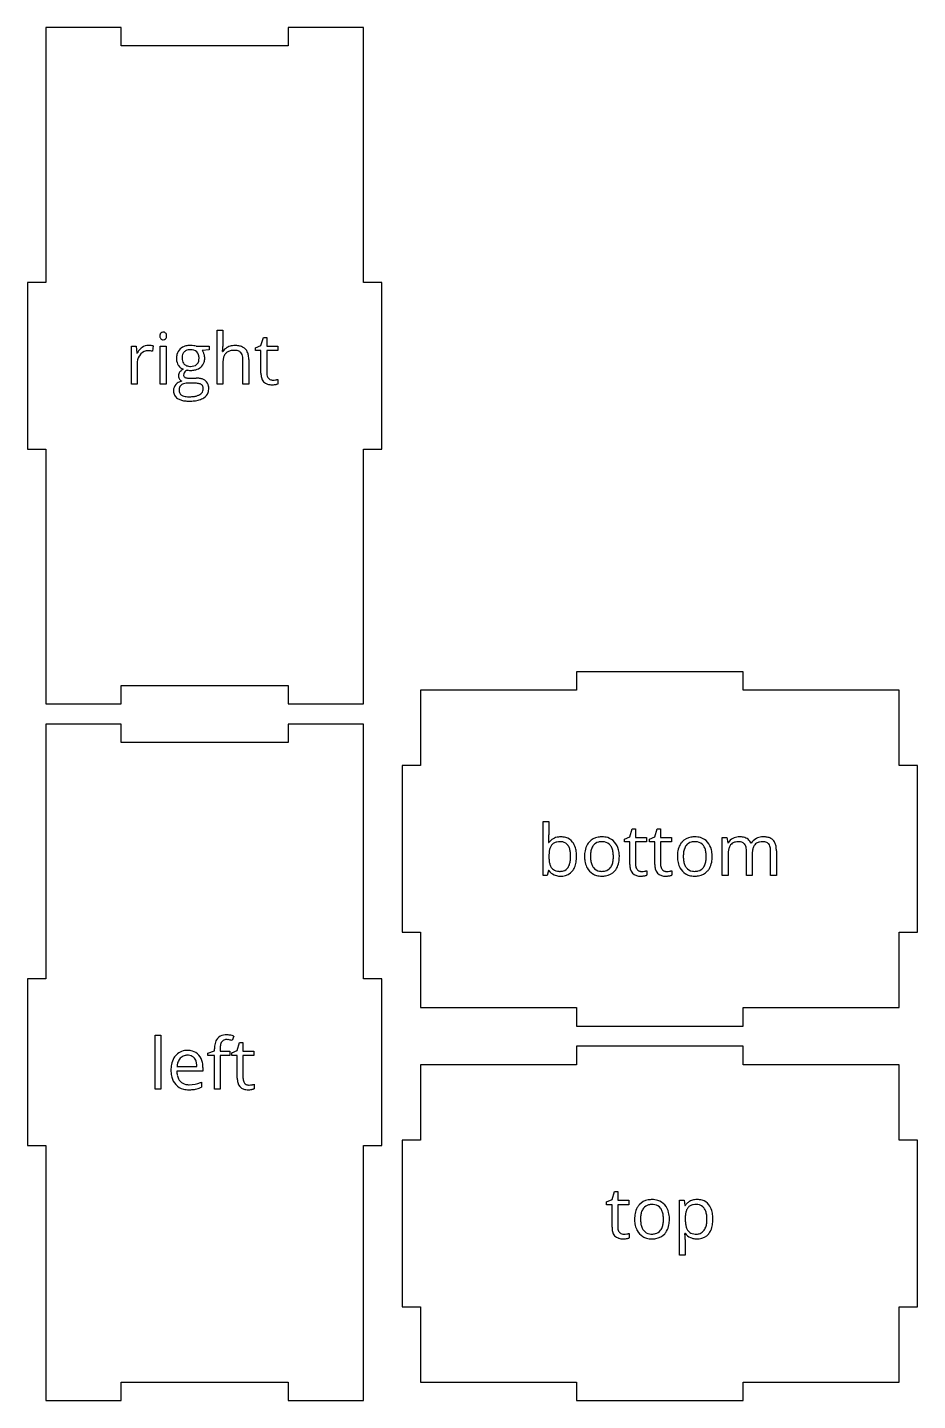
# Model space of a CAD drawing. Header units: inches. Extents: x 0 to 8.85, y 0.12 to 8.65.
# Drawn here: x 3.33 to 8.85, y 0.12 to 8.65 of the extents above; entities that cross this region are included whole.
import ezdxf

# ---------------------------------------------------------------- set-up
doc = ezdxf.new("R2010")
doc.units = ezdxf.units.IN

msp = doc.modelspace()

# ---------------------------------------------------------------- linework, layer by layer
at = {"layer": 'bottom_labelLayer'}
for p, q in [((6.5262, 3.385), (6.5262, 3.7193)), ((6.5262, 3.7193), (6.5619, 3.7193)), ((6.5619, 3.7193), (6.5619, 3.6381)), ((7.0642, 3.6248), (7.0792, 3.675)), ((7.0792, 3.675), (7.0998, 3.675)), ((7.0998, 3.675), (7.0998, 3.6205)), ((7.2195, 3.6248), (7.2345, 3.675)), ((7.2345, 3.675), (7.2552, 3.675)), ((7.2552, 3.675), (7.2552, 3.6205)), ((6.5601, 3.5891), (6.5619, 3.5891)), ((7.0304, 3.6099), (7.0642, 3.6248)), ((7.0304, 3.5928), (7.0304, 3.6099)), ((7.0642, 3.5928), (7.0304, 3.5928)), ((7.0642, 3.4527), (7.0642, 3.5928)), ((7.0998, 3.6205), (7.1681, 3.6205)), ((7.1681, 3.5928), (7.0998, 3.5928)), ((7.0998, 3.5928), (7.0998, 3.4542)), ((7.1681, 3.6205), (7.1681, 3.5928)), ((7.1858, 3.6099), (7.2195, 3.6248)), ((7.1858, 3.5928), (7.1858, 3.6099)), ((7.2195, 3.5928), (7.1858, 3.5928)), ((7.2195, 3.4527), (7.2195, 3.5928)), ((7.2552, 3.6205), (7.3235, 3.6205)), ((7.3235, 3.5928), (7.2552, 3.5928)), ((7.2552, 3.5928), (7.2552, 3.4542)), ((7.3235, 3.6205), (7.3235, 3.5928)), ((7.638, 3.385), (7.638, 3.6205)), ((7.638, 3.6205), (7.667, 3.6205)), ((7.667, 3.6205), (7.6728, 3.5882)), ((7.6728, 3.5882), (7.6745, 3.5882)), ((7.8163, 3.5848), (7.818, 3.5848)), ((7.6737, 3.5085), (7.6737, 3.385)), ((7.788, 3.385), (7.788, 3.5382)), ((7.8236, 3.5165), (7.8236, 3.385)), ((7.9381, 3.385), (7.9381, 3.5382)), ((7.9738, 3.5386), (7.9738, 3.385)), ((6.5593, 3.4153), (6.5518, 3.385)), ((6.5619, 3.4153), (6.5593, 3.4153)), ((7.1699, 3.4144), (7.1699, 3.3872)), ((7.3252, 3.4144), (7.3252, 3.3872)), ((6.5518, 3.385), (6.5262, 3.385)), ((7.6737, 3.385), (7.638, 3.385)), ((7.8236, 3.385), (7.788, 3.385)), ((7.9738, 3.385), (7.9381, 3.385))]:
    msp.add_line(p, q, dxfattribs=at)
for centre, radius, start, end in [((6.1527, 3.6214), 0.4087, 355.46326, 355.66072), ((6.0252, 3.6305), 0.5366, 355.72426, 358.12608), ((5.8182, 3.6375), 0.7437, 358.11258, 0.04843), ((6.6284, 3.5427), 0.0811, 95.18373, 145.11082), ((6.6156, 3.5446), 0.0474, 120.14009, 142.42538), ((6.6224, 3.5317), 0.062, 100.44723, 119.66968), ((6.6299, 3.4943), 0.1002, 89.57307, 100.73319), ((6.6355, 3.5026), 0.1218, 89.87354, 96.81522), ((6.6311, 3.512), 0.0825, 78.67723, 90.3757), ((6.6368, 3.5153), 0.109, 74.23893, 90.56239), ((6.6381, 3.5417), 0.052, 35.54085, 79.80119), ((6.644, 3.5418), 0.0816, 38.56276, 74.06732), ((6.6255, 3.5274), 0.1051, 16.47045, 38.40788), ((6.8849, 3.5269), 0.0985, 138.1755, 150.22837), ((6.8816, 3.5295), 0.0943, 99.17599, 137.98319), ((6.8824, 3.5368), 0.0568, 103.46799, 142.3122), ((6.8908, 3.4863), 0.1385, 89.73307, 100.07615), ((6.8896, 3.5096), 0.0849, 89.48117, 103.87952), ((6.8908, 3.5045), 0.09, 79.34581, 90.31684), ((6.8926, 3.5049), 0.1198, 73.5221, 90.56918), ((6.8977, 3.5351), 0.0587, 37.95796, 80.4008), ((6.8996, 3.5305), 0.0934, 41.14444, 73.21342), ((6.8862, 3.5189), 0.1111, 13.50132, 41.07052), ((7.4614, 3.5269), 0.0985, 138.1755, 150.22837), ((7.458, 3.5295), 0.0943, 99.17599, 137.98319), ((7.4589, 3.5368), 0.0568, 103.46799, 142.3122), ((7.4672, 3.4863), 0.1385, 89.73307, 100.07615), ((7.466, 3.5096), 0.0849, 89.48117, 103.87952), ((7.4673, 3.5045), 0.09, 79.34581, 90.31684), ((7.469, 3.5049), 0.1198, 73.5221, 90.56918), ((7.4741, 3.5351), 0.0587, 37.95796, 80.4008), ((7.4761, 3.5305), 0.0934, 41.14444, 73.21342), ((7.4627, 3.5189), 0.1111, 13.50132, 41.07052), ((7.735, 3.5527), 0.0701, 117.12105, 149.54209), ((7.7262, 3.5458), 0.0467, 123.70249, 142.30116), ((7.7309, 3.5378), 0.056, 101.15501, 123.06535), ((7.7421, 3.54), 0.0847, 93.8341, 117.50764), ((7.7377, 3.5059), 0.0886, 89.5574, 101.48284), ((7.7441, 3.5225), 0.1023, 89.96622, 94.28312), ((7.7385, 3.511), 0.0835, 85.52309, 90.08102), ((7.7453, 3.508), 0.1168, 77.5577, 90.55165), ((7.7408, 3.5352), 0.0592, 72.3607, 85.9564), ((7.7477, 3.5558), 0.0374, 41.06144, 72.89866), ((7.7561, 3.5546), 0.0689, 52.70198, 78.00568), ((7.76, 3.5618), 0.0609, 22.21027, 51.49663), ((7.8827, 3.5478), 0.0745, 119.40413, 150.18332), ((7.8759, 3.5452), 0.0472, 122.35875, 140.28885), ((7.891, 3.5351), 0.0896, 118.26001, 120.06255), ((7.8909, 3.5343), 0.0903, 95.86352, 117.96936), ((7.8811, 3.5358), 0.058, 101.00346, 121.78417), ((7.888, 3.5027), 0.0918, 89.56209, 101.29692), ((7.8939, 3.5123), 0.1125, 89.91876, 96.26276), ((7.8888, 3.5117), 0.0828, 85.81328, 90.06851), ((7.8949, 3.5008), 0.124, 79.93582, 90.38037), ((7.891, 3.5352), 0.0592, 72.6388, 86.25628), ((7.8978, 3.5558), 0.0375, 41.04134, 73.17927), ((7.9032, 3.5455), 0.0785, 62.97217, 80.16715), ((7.9118, 3.5633), 0.0588, 44.22845, 62.62289), ((7.9092, 3.5621), 0.0614, 19.56213, 43.31564), ((7.8719, 3.5481), 0.1013, 7.5041, 19.96388), ((6.8369, 3.5032), 0.275, 177.61879, 180.04153), ((6.7977, 3.502), 0.2358, 179.77625, 185.70748), ((6.754, 3.5074), 0.192, 171.06623, 177.84571), ((6.6745, 3.5202), 0.1115, 160.89257, 171.23404), ((6.6269, 3.5371), 0.0611, 143.33889, 161.25612), ((6.6323, 3.5376), 0.0591, 32.70064, 35.52415), ((6.6164, 3.5284), 0.0775, 15.7778, 32.01466), ((6.5652, 3.5133), 0.1308, 6.16484, 16.03905), ((6.4922, 3.5026), 0.2043, 353.4936, 0.22101), ((6.4859, 3.5042), 0.2107, 359.7676, 6.31008), ((6.5721, 3.5106), 0.1611, 5.13367, 16.79722), ((6.5244, 3.5017), 0.2091, 350.65645, 0.33834), ((6.5046, 3.5034), 0.2289, 359.87842, 5.40916), ((6.9679, 3.5042), 0.1852, 169.24386, 180.3884), ((6.9611, 3.5023), 0.1784, 179.77446, 189.09306), ((6.905, 3.5166), 0.1211, 150.71098, 169.46996), ((7.0081, 3.5038), 0.1885, 173.00889, 180.24683), ((7.0002, 3.502), 0.1806, 179.70552, 187.9165), ((6.94, 3.5125), 0.1198, 162.06527, 173.16718), ((6.8963, 3.527), 0.0737, 142.90246, 162.37498), ((6.8856, 3.5265), 0.0734, 20.02588, 37.43529), ((6.8493, 3.5132), 0.1121, 7.74428, 20.06934), ((6.7841, 3.5039), 0.178, 359.70801, 7.8971), ((6.7743, 3.5023), 0.1878, 353.53574, 0.20196), ((6.8344, 3.5054), 0.1646, 1.1275, 13.88018), ((6.8148, 3.5017), 0.1842, 349.1759, 0.38596), ((6.7892, 3.503), 0.2098, 359.99392, 1.54002), ((7.5443, 3.5042), 0.1852, 169.24386, 180.3884), ((7.5376, 3.5023), 0.1784, 179.77446, 189.09306), ((7.4814, 3.5166), 0.1211, 150.71098, 169.46996), ((7.5845, 3.5038), 0.1885, 173.00889, 180.24683), ((7.5767, 3.502), 0.1806, 179.70552, 187.9165), ((7.5164, 3.5125), 0.1198, 162.06527, 173.16718), ((7.4727, 3.527), 0.0737, 142.90246, 162.37498), ((7.4621, 3.5265), 0.0734, 20.02588, 37.43529), ((7.4258, 3.5132), 0.1121, 7.74428, 20.06934), ((7.3606, 3.5039), 0.178, 359.70801, 7.8971), ((7.3507, 3.5023), 0.1878, 353.53574, 0.20196), ((7.4108, 3.5054), 0.1646, 1.1275, 13.88018), ((7.3913, 3.5017), 0.1842, 349.1759, 0.38596), ((7.3656, 3.503), 0.2098, 359.99392, 1.54002), ((7.922, 3.5087), 0.2484, 178.0981, 180.02532), ((7.8529, 3.5117), 0.1792, 171.30397, 178.35059), ((7.7807, 3.5231), 0.1061, 161.02348, 171.44711), ((7.7371, 3.5385), 0.0598, 143.0767, 161.39108), ((7.7429, 3.5527), 0.0431, 20.70708, 40.02134), ((7.7215, 3.5445), 0.066, 7.98727, 20.79414), ((7.6828, 3.5388), 0.1052, 359.69411, 8.14661), ((7.9804, 3.5174), 0.1568, 172.37695, 180.18352), ((7.9912, 3.5166), 0.1675, 179.90609, 180.03133), ((7.9209, 3.5256), 0.0967, 160.87388, 172.52752), ((7.8853, 3.5383), 0.0589, 140.97677, 161.17071), ((7.8931, 3.5527), 0.0431, 20.70708, 40.02134), ((7.8717, 3.5445), 0.066, 7.98727, 20.79414), ((7.8329, 3.5388), 0.1052, 359.69411, 8.14661), ((7.8102, 3.5394), 0.1636, 359.71123, 7.69057), ((6.6261, 3.4613), 0.079, 215.58514, 245.83643), ((6.7047, 3.4925), 0.1424, 185.59296, 194.20412), ((6.6451, 3.477), 0.0808, 193.94344, 208.02243), ((6.621, 3.4647), 0.0538, 208.5538, 217.56059), ((6.6191, 3.4639), 0.0517, 218.16862, 253.8048), ((6.6287, 3.4935), 0.0828, 253.13817, 266.84824), ((6.6314, 3.5252), 0.1146, 266.37706, 270.05258), ((6.6322, 3.4817), 0.0711, 269.38633, 285.86354), ((6.6416, 3.4655), 0.0844, 274.06404, 321.40799), ((6.6375, 3.4626), 0.0513, 286.01654, 326.85004), ((6.612, 3.4795), 0.0819, 326.71061, 343.66615), ((6.5643, 3.494), 0.1318, 343.41684, 353.63701), ((6.6294, 3.4755), 0.1002, 321.31635, 335.54359), ((6.5973, 3.4893), 0.1352, 335.8306, 350.82563), ((6.9153, 3.4945), 0.1319, 188.91043, 205.31747), ((6.9017, 3.4888), 0.1172, 205.65698, 208.44646), ((6.884, 3.478), 0.0966, 207.79497, 238.67565), ((6.934, 3.4925), 0.1137, 187.76356, 200.09773), ((6.8975, 3.4791), 0.0748, 200.08446, 216.91308), ((6.8842, 3.4696), 0.0585, 217.30093, 261.70977), ((6.8904, 3.4991), 0.0886, 260.50335, 270.24841), ((6.8916, 3.4934), 0.0828, 269.44761, 284.72604), ((6.8981, 3.4691), 0.0576, 284.56589, 322.63368), ((6.8994, 3.4767), 0.0951, 278.89585, 317.99808), ((6.8828, 3.4802), 0.0766, 323.00916, 342.6391), ((6.839, 3.4945), 0.1227, 342.36098, 353.75446), ((6.896, 3.4794), 0.0995, 318.14356, 329.75708), ((6.8769, 3.4893), 0.121, 330.25079, 349.41148), ((7.1762, 3.4514), 0.1121, 179.35472, 192.84794), ((7.12, 3.4362), 0.0539, 190.38176, 253.87717), ((7.1716, 3.4537), 0.0718, 179.64165, 189.75042), ((7.1463, 3.4492), 0.0461, 189.54822, 205.78714), ((7.1359, 3.4444), 0.0346, 206.12937, 221.4084), ((7.1347, 3.4435), 0.0331, 221.59485, 262.35089), ((7.1375, 3.4578), 0.0477, 261.32751, 270.19137), ((7.1379, 3.5272), 0.1171, 269.8797, 278.30367), ((7.1393, 3.5159), 0.1057, 278.41378, 279.01922), ((7.1258, 3.6023), 0.1931, 278.95863, 280.5084), ((7.1384, 3.5349), 0.1245, 280.48386, 282.62631), ((7.1494, 3.486), 0.0744, 282.58625, 285.5833), ((7.1559, 3.4625), 0.05, 285.68885, 286.25884), ((7.3316, 3.4514), 0.1121, 179.35472, 192.84794), ((7.2753, 3.4362), 0.0539, 190.38176, 253.87717), ((7.327, 3.4537), 0.0718, 179.64165, 189.75042), ((7.3016, 3.4492), 0.0461, 189.54822, 205.78714), ((7.2912, 3.4444), 0.0346, 206.12937, 221.4084), ((7.29, 3.4435), 0.0331, 221.59485, 262.35089), ((7.2928, 3.4578), 0.0477, 261.32751, 270.19137), ((7.2932, 3.5272), 0.1171, 269.8797, 278.30367), ((7.2947, 3.5159), 0.1057, 278.41378, 279.01922), ((7.2812, 3.6023), 0.1931, 278.95863, 280.5084), ((7.2937, 3.5349), 0.1245, 280.48386, 282.62631), ((7.3047, 3.486), 0.0744, 282.58625, 285.5833), ((7.3112, 3.4625), 0.05, 285.68885, 286.25884), ((7.4917, 3.4945), 0.1319, 188.91043, 205.31747), ((7.4781, 3.4888), 0.1172, 205.65698, 208.44646), ((7.4605, 3.478), 0.0966, 207.79497, 238.67565), ((7.5104, 3.4925), 0.1137, 187.76356, 200.09773), ((7.474, 3.4791), 0.0748, 200.08446, 216.91308), ((7.4606, 3.4696), 0.0585, 217.30093, 261.70977), ((7.4668, 3.4991), 0.0886, 260.50335, 270.24841), ((7.468, 3.4934), 0.0828, 269.44761, 284.72604), ((7.4746, 3.4691), 0.0576, 284.56589, 322.63368), ((7.4758, 3.4767), 0.0951, 278.89585, 317.99808), ((7.4592, 3.4802), 0.0766, 323.00916, 342.6391), ((7.4154, 3.4945), 0.1227, 342.36098, 353.75446), ((7.4724, 3.4794), 0.0995, 318.14356, 329.75708), ((7.4533, 3.4893), 0.121, 330.25079, 349.41148), ((6.6321, 3.4752), 0.0941, 245.98034, 255.54509), ((6.6352, 3.4889), 0.1082, 255.77578, 270.31818), ((6.6359, 3.5016), 0.1209, 269.92166, 275.54946), ((6.8853, 3.4805), 0.0993, 238.81214, 253.2421), ((6.8891, 3.4952), 0.1145, 253.54359, 270.41787), ((6.8905, 3.5192), 0.1385, 269.75033, 279.80288), ((7.131, 3.4738), 0.0931, 253.78475, 270.88524), ((7.1325, 3.4727), 0.092, 270.00314, 270.7556), ((7.132, 3.4918), 0.1111, 270.8924, 275.54987), ((7.1278, 3.5349), 0.1544, 275.52425, 279.29609), ((7.1317, 3.513), 0.1322, 279.18412, 280.12075), ((7.1375, 3.4818), 0.1005, 280.00944, 283.37336), ((7.1464, 3.4444), 0.062, 283.30642, 288.12209), ((7.1549, 3.4189), 0.0351, 287.98856, 295.30628), ((7.2864, 3.4738), 0.0931, 253.78475, 270.88524), ((7.2878, 3.4727), 0.092, 270.00314, 270.7556), ((7.2873, 3.4918), 0.1111, 270.8924, 275.54987), ((7.2832, 3.5349), 0.1544, 275.52425, 279.29609), ((7.287, 3.513), 0.1322, 279.18412, 280.12075), ((7.2928, 3.4818), 0.1005, 280.00944, 283.37336), ((7.3017, 3.4444), 0.062, 283.30642, 288.12209), ((7.3102, 3.4189), 0.0351, 287.98856, 295.30628), ((7.4617, 3.4805), 0.0993, 238.81214, 253.2421), ((7.4655, 3.4952), 0.1145, 253.54359, 270.41787), ((7.467, 3.5192), 0.1385, 269.75033, 279.80288)]:
    msp.add_arc(centre, radius, start, end, dxfattribs=at)
at = {"layer": 'bottom_outsideCutPath'}
for p, q in [((7.7675, 4.65), (6.7325, 4.65)), ((6.7325, 4.65), (6.7325, 4.535)), ((7.7675, 4.535), (7.7675, 4.65)), ((5.765, 4.535), (5.765, 4.0675)), ((6.7325, 4.535), (5.765, 4.535)), ((8.735, 4.535), (7.7675, 4.535)), ((8.735, 4.0675), (8.735, 4.535)), ((5.765, 4.0675), (5.65, 4.0675)), ((5.65, 4.0675), (5.65, 3.0325)), ((8.85, 4.0675), (8.735, 4.0675)), ((8.85, 3.0325), (8.85, 4.0675)), ((5.65, 3.0325), (5.765, 3.0325)), ((5.765, 3.0325), (5.765, 2.565)), ((8.735, 2.565), (8.735, 3.0325)), ((8.735, 3.0325), (8.85, 3.0325)), ((5.765, 2.565), (6.7325, 2.565)), ((6.7325, 2.565), (6.7325, 2.45)), ((7.7675, 2.45), (7.7675, 2.565)), ((7.7675, 2.565), (8.735, 2.565)), ((6.7325, 2.45), (7.7675, 2.45))]:
    msp.add_line(p, q, dxfattribs=at)
at = {"layer": 'left_labelLayer'}
for p, q in [((4.1172, 2.0588), (4.1172, 2.3931)), ((4.1172, 2.3931), (4.1529, 2.3931)), ((4.1529, 2.3931), (4.1529, 2.0588)), ((4.6056, 2.388), (4.5963, 2.3594)), ((4.4859, 2.2956), (4.4859, 2.3087)), ((4.5216, 2.3095), (4.5216, 2.2943)), ((4.6271, 2.2986), (4.6421, 2.3489)), ((4.6421, 2.3489), (4.6627, 2.3489)), ((4.6627, 2.3489), (4.6627, 2.2943)), ((4.4438, 2.2827), (4.4859, 2.2956)), ((4.4438, 2.2666), (4.4438, 2.2827)), ((4.4859, 2.2666), (4.4438, 2.2666)), ((4.4859, 2.0588), (4.4859, 2.2666)), ((4.5216, 2.2943), (4.5815, 2.2943)), ((4.5815, 2.2666), (4.5216, 2.2666)), ((4.5216, 2.2666), (4.5216, 2.0588)), ((4.5815, 2.2943), (4.5815, 2.2666)), ((4.5933, 2.2838), (4.6271, 2.2986)), ((4.5933, 2.2666), (4.5933, 2.2838)), ((4.6271, 2.2666), (4.5933, 2.2666)), ((4.6271, 2.1265), (4.6271, 2.2666)), ((4.6627, 2.2943), (4.731, 2.2943)), ((4.731, 2.2666), (4.6627, 2.2666)), ((4.6627, 2.2666), (4.6627, 2.128)), ((4.731, 2.2943), (4.731, 2.2666)), ((4.4146, 2.1701), (4.2524, 2.1701)), ((4.2532, 2.1991), (4.3763, 2.1991)), ((4.4146, 2.1927), (4.4146, 2.1701)), ((4.1529, 2.0588), (4.1172, 2.0588)), ((4.4045, 2.1016), (4.4045, 2.0698)), ((4.5216, 2.0588), (4.4859, 2.0588)), ((4.7328, 2.0883), (4.7328, 2.061))]:
    msp.add_line(p, q, dxfattribs=at)
for centre, radius, start, end in [((4.5514, 2.332), 0.0625, 98.25532, 139.6202), ((4.5611, 2.2871), 0.1084, 89.66906, 99.93197), ((4.5612, 2.2807), 0.1148, 81.56351, 89.70248), ((4.5531, 2.2242), 0.1718, 75.97488, 81.65524), ((4.5392, 2.1668), 0.2309, 73.29717, 76.09542), ((4.6304, 2.3103), 0.1445, 167.57782, 180.65866), ((4.5625, 2.3262), 0.0748, 141.74327, 168.23259), ((4.6902, 2.3096), 0.1686, 178.19997, 180.02311), ((4.6439, 2.3116), 0.1223, 171.6524, 178.4388), ((4.595, 2.3189), 0.0728, 161.84265, 171.78602), ((4.5651, 2.329), 0.0413, 145.06905, 162.17974), ((4.5563, 2.3346), 0.0309, 102.76813, 144.33784), ((4.5607, 2.318), 0.0481, 89.48597, 103.41869), ((4.5608, 2.2893), 0.0767, 83.0757, 89.79136), ((4.5561, 2.2517), 0.1147, 76.51943, 83.02111), ((4.5427, 2.1947), 0.1732, 71.96246, 76.59153), ((4.3415, 2.1883), 0.1249, 149.40717, 169.1852), ((4.3245, 2.1973), 0.1056, 140.10504, 148.90788), ((4.314, 2.207), 0.0914, 92.47618, 140.53871), ((4.3567, 2.1917), 0.1037, 160.3345, 172.53161), ((4.3255, 2.2032), 0.0704, 138.09926, 160.58678), ((4.3134, 2.2138), 0.0543, 106.46523, 137.91823), ((4.3176, 2.1984), 0.0703, 89.44222, 106.20911), ((4.3187, 2.1726), 0.126, 89.96246, 93.91933), ((4.3187, 2.1954), 0.0733, 79.64758, 90.2918), ((4.3198, 2.1899), 0.1086, 74.21217, 90.5454), ((4.3239, 2.2193), 0.0489, 40.08214, 80.62479), ((4.3266, 2.215), 0.0827, 41.20649, 74.02355), ((4.3188, 2.2155), 0.0552, 23.48264, 39.70663), ((4.2982, 2.2069), 0.0775, 8.73364, 23.27795), ((4.2548, 2.1998), 0.1216, 359.67513, 8.92151), ((4.3137, 2.2039), 0.0997, 11.59972, 41.14933), ((4.2694, 2.1936), 0.1452, 359.6148, 12.0334), ((4.4027, 2.1759), 0.1873, 168.95389, 180.38405), ((4.4192, 2.1746), 0.2038, 179.99049, 181.80056), ((4.3733, 2.1719), 0.1578, 181.35721, 194.49218), ((4.3223, 2.158), 0.105, 194.08763, 223.0537), ((4.3955, 2.173), 0.1431, 181.14427, 190.80105), ((4.3875, 2.1868), 0.1348, 172.15506, 174.7612), ((4.345, 2.163), 0.0917, 190.6006, 206.02781), ((4.3167, 2.1539), 0.0981, 223.54635, 256.19571), ((4.3226, 2.1524), 0.067, 206.29476, 222.55598), ((4.3207, 2.1514), 0.0648, 223.06457, 258.1403), ((4.3268, 2.1931), 0.1386, 256.00837, 270.48513), ((4.3285, 2.1839), 0.0982, 257.53134, 270.43243), ((4.3282, 2.3453), 0.2908, 269.96804, 271.99267), ((4.3286, 2.274), 0.1884, 270.19857, 292.2091), ((4.3309, 2.2751), 0.2205, 271.91266, 275.97217), ((4.3384, 2.2047), 0.1498, 275.90638, 281.65945), ((4.3347, 2.2183), 0.1638, 281.99398, 287.88401), ((4.3192, 2.2662), 0.2141, 287.90206, 293.48576), ((4.3201, 2.2988), 0.2145, 291.82112, 293.16532), ((4.7392, 2.1252), 0.1121, 179.35472, 192.84794), ((4.6829, 2.11), 0.0539, 190.38176, 253.87717), ((4.7345, 2.1276), 0.0718, 179.64165, 189.75042), ((4.7092, 2.123), 0.0461, 189.54822, 205.78714), ((4.6988, 2.1182), 0.0346, 206.12937, 221.4084), ((4.6939, 2.1477), 0.0931, 253.78475, 270.88524), ((4.6976, 2.1173), 0.0331, 221.59485, 262.35089), ((4.7004, 2.1316), 0.0477, 261.32751, 270.19137), ((4.6954, 2.1465), 0.092, 270.00314, 270.7556), ((4.6949, 2.1656), 0.1111, 270.8924, 275.54987), ((4.7008, 2.2011), 0.1171, 269.8797, 278.30367), ((4.6907, 2.2087), 0.1544, 275.52425, 279.29609), ((4.6946, 2.1868), 0.1322, 279.18412, 280.12075), ((4.7022, 2.1897), 0.1057, 278.41378, 279.01922), ((4.7004, 2.1556), 0.1005, 280.00944, 283.37336), ((4.6887, 2.2761), 0.1931, 278.95863, 280.5084), ((4.7093, 2.1182), 0.062, 283.30642, 288.12209), ((4.7013, 2.2087), 0.1245, 280.48386, 282.62631), ((4.7123, 2.1598), 0.0744, 282.58625, 285.5833), ((4.7178, 2.0927), 0.0351, 287.98856, 295.30628), ((4.7188, 2.1363), 0.05, 285.68885, 286.25884)]:
    msp.add_arc(centre, radius, start, end, dxfattribs=at)
at = {"layer": 'left_outsideCutPath'}
for p, q in [((3.44, 4.325), (3.44, 2.7425)), ((3.9075, 4.325), (3.44, 4.325)), ((3.9075, 4.21), (3.9075, 4.325)), ((5.41, 4.325), (4.9425, 4.325)), ((4.9425, 4.325), (4.9425, 4.21)), ((5.41, 3.7775), (5.41, 4.325)), ((4.9425, 4.21), (3.9075, 4.21)), ((5.41, 2.7425), (5.41, 3.7775)), ((3.44, 2.7425), (3.325, 2.7425)), ((3.325, 2.7425), (3.325, 1.7075)), ((5.525, 2.7425), (5.41, 2.7425)), ((5.525, 1.7075), (5.525, 2.7425)), ((3.325, 1.7075), (3.44, 1.7075)), ((3.44, 1.7075), (3.44, 0.6725)), ((5.41, 0.125), (5.41, 1.7075)), ((5.41, 1.7075), (5.525, 1.7075)), ((3.44, 0.6725), (3.44, 0.125)), ((3.9075, 0.125), (3.9075, 0.24)), ((3.9075, 0.24), (4.9425, 0.24)), ((4.9425, 0.24), (4.9425, 0.125)), ((3.44, 0.125), (3.9075, 0.125)), ((4.9425, 0.125), (5.41, 0.125))]:
    msp.add_line(p, q, dxfattribs=at)
at = {"layer": 'right_labelLayer'}
for p, q in [((4.5018, 6.4357), (4.5018, 6.77)), ((4.5018, 6.77), (4.5375, 6.77)), ((4.5375, 6.77), (4.5375, 6.6688)), ((3.9699, 6.4357), (3.9699, 6.6712)), ((3.9699, 6.6712), (3.9993, 6.6712)), ((3.9993, 6.6712), (4.0034, 6.6276)), ((4.1054, 6.6729), (4.1005, 6.6398)), ((4.1495, 6.4357), (4.1495, 6.6712)), ((4.1495, 6.6712), (4.1851, 6.6712)), ((4.1851, 6.6712), (4.1851, 6.4357)), ((4.372, 6.6712), (4.4535, 6.6712)), ((4.4535, 6.6712), (4.4535, 6.6486)), ((4.7407, 6.6606), (4.7744, 6.6755)), ((4.7407, 6.6435), (4.7407, 6.6606)), ((4.7744, 6.6755), (4.7895, 6.7257)), ((4.7895, 6.7257), (4.8101, 6.7257)), ((4.8101, 6.7257), (4.8101, 6.6712)), ((4.8101, 6.6712), (4.8784, 6.6712)), ((4.8784, 6.6712), (4.8784, 6.6435)), ((4.0034, 6.6276), (4.0051, 6.6276)), ((4.4535, 6.6486), (4.4099, 6.6435)), ((4.5358, 6.6385), (4.5379, 6.6385)), ((4.6629, 6.4357), (4.6629, 6.588)), ((4.6986, 6.5893), (4.6986, 6.4357)), ((4.7744, 6.6435), (4.7407, 6.6435)), ((4.7744, 6.5034), (4.7744, 6.6435)), ((4.8784, 6.6435), (4.8101, 6.6435)), ((4.8101, 6.6435), (4.8101, 6.5049)), ((4.0055, 6.562), (4.0055, 6.4357)), ((4.5375, 6.5588), (4.5375, 6.4357)), ((4.0055, 6.4357), (3.9699, 6.4357)), ((4.1851, 6.4357), (4.1495, 6.4357)), ((4.3598, 6.4411), (4.317, 6.4411)), ((4.3295, 6.4731), (4.3712, 6.4731)), ((4.5375, 6.4357), (4.5018, 6.4357)), ((4.6986, 6.4357), (4.6629, 6.4357)), ((4.8801, 6.4651), (4.8801, 6.4379)), ((4.3277, 6.3573), (4.328, 6.3573))]:
    msp.add_line(p, q, dxfattribs=at)
for centre, radius, start, end in [((4.186, 6.7352), 0.0395, 170.84418, 180.35623), ((4.1886, 6.7349), 0.0422, 179.88337, 185.36515), ((4.1712, 6.7377), 0.0245, 155.96729, 171.04937), ((4.164, 6.7409), 0.0167, 133.78965, 155.91793), ((4.1667, 6.738), 0.0206, 92.64442, 133.4711), ((4.1675, 6.7314), 0.0272, 89.96314, 93.7623), ((4.1678, 6.7376), 0.021, 46.37021, 90.8882), ((4.1699, 6.7398), 0.018, 17.72421, 46.4484), ((4.1602, 6.7364), 0.0283, 4.94303, 18.18728), ((4.1517, 6.7347), 0.0369, 349.83437, 0.38908), ((4.1478, 6.7351), 0.0408, 359.88187, 5.3171), ((4.0884, 6.5869), 0.092, 124.23151, 139.41624), ((4.0769, 6.6044), 0.0711, 89.6794, 124.44103), ((4.0776, 6.5117), 0.1638, 84.99269, 90.1273), ((4.0816, 6.5558), 0.1195, 78.48931, 85.02623), ((4.1756, 6.7335), 0.029, 184.99393, 198.20529), ((4.1655, 6.73), 0.0184, 197.79476, 224.89342), ((4.1666, 6.7312), 0.02, 225.13141, 249.89832), ((4.1673, 6.7338), 0.0227, 250.50086, 270.5967), ((4.1678, 6.7319), 0.0208, 269.17789, 314.28186), ((4.1703, 6.7296), 0.0174, 313.61426, 332.26901), ((4.1651, 6.7322), 0.0232, 332.63235, 350.06967), ((4.3186, 6.6044), 0.0678, 132.32902, 167.33364), ((4.3232, 6.5978), 0.0757, 106.21885, 131.53747), ((4.3348, 6.5604), 0.115, 93.63305, 106.54044), ((4.3386, 6.518), 0.1575, 89.93803, 94.02723), ((4.3392, 6.5388), 0.1367, 82.58517, 90.18498), ((4.3434, 6.5711), 0.1041, 74.00984, 82.5692), ((4.3257, 6.6643), 0.2117, 354.98246, 357.89423), ((4.2167, 6.6684), 0.3208, 357.86823, 0.06916), ((4.5983, 6.6007), 0.0713, 119.83149, 147.9728), ((4.6069, 6.5875), 0.087, 116.66434, 120.42049), ((4.6085, 6.5832), 0.0916, 96.66561, 116.37856), ((4.612, 6.5593), 0.1157, 89.89273, 96.99625), ((4.6131, 6.5304), 0.1447, 80.68604, 90.35372), ((4.6221, 6.5833), 0.0909, 65.60204, 80.88455), ((4.633, 6.6077), 0.0643, 46.74044, 65.41282), ((4.6337, 6.61), 0.0621, 19.22002, 45.76594), ((4.11, 6.5684), 0.1204, 139.41391, 150.60322), ((4.1138, 6.5622), 0.1082, 173.691, 180.0892), ((4.0872, 6.5663), 0.0814, 138.95795, 174.54191), ((4.0895, 6.5641), 0.0846, 135.62284, 138.83773), ((4.0743, 6.5812), 0.0618, 89.63352, 137.08814), ((4.0747, 6.5595), 0.0835, 87.34282, 89.96897), ((4.0732, 6.5336), 0.1095, 81.58927, 87.19132), ((4.0663, 6.4863), 0.1573, 77.44631, 81.63455), ((4.3528, 6.5958), 0.103, 166.81974, 180.48432), ((4.3398, 6.5949), 0.09, 179.97401, 183.61867), ((4.3236, 6.5931), 0.0737, 183.01593, 212.31257), ((4.3789, 6.5959), 0.0939, 175.33971, 180.08488), ((4.3546, 6.5952), 0.0696, 179.56176, 191.65289), ((4.3517, 6.5986), 0.0666, 162.59155, 175.73324), ((4.3304, 6.59), 0.0449, 191.35503, 213.36588), ((4.3291, 6.606), 0.0428, 135.58447, 163.00119), ((4.3246, 6.5867), 0.0382, 213.95965, 227.79644), ((4.3276, 6.6069), 0.041, 122.52121, 134.99748), ((4.3313, 6.6001), 0.0488, 101.06221, 121.97378), ((4.3367, 6.5746), 0.0748, 89.58662, 101.33356), ((4.3382, 6.5719), 0.0776, 76.1101, 90.70279), ((4.3482, 6.6076), 0.0405, 13.95339, 77.66766), ((4.3495, 6.5865), 0.0393, 282.77965, 346.48288), ((4.3134, 6.5975), 0.0767, 359.18008, 15.04402), ((4.3179, 6.5955), 0.0722, 345.43589, 0.7461), ((4.3586, 6.5914), 0.0661, 310.60951, 342.09275), ((4.3644, 6.6075), 0.058, 29.45923, 38.35838), ((4.3407, 6.594), 0.0852, 23.1841, 29.54152), ((4.3183, 6.584), 0.1098, 21.24989, 23.35184), ((4.3565, 6.5992), 0.0686, 6.85034, 20.98815), ((4.3436, 6.5956), 0.0818, 342.56531, 0.59529), ((4.3372, 6.5966), 0.0881, 359.87107, 7.04462), ((4.3978, 6.658), 0.1394, 351.97, 354.96375), ((4.7674, 6.5589), 0.2299, 178.10604, 180.02297), ((4.7081, 6.5616), 0.1706, 171.31984, 178.34018), ((4.6415, 6.5721), 0.1032, 160.15611, 171.53169), ((4.6004, 6.5873), 0.0593, 140.62194, 160.50423), ((4.5926, 6.5927), 0.0499, 118.454, 139.67069), ((4.6004, 6.5774), 0.067, 100.10717, 118.0842), ((4.608, 6.5372), 0.1079, 89.59251, 100.35918), ((4.609, 6.5506), 0.0946, 84.0209, 90.14994), ((4.6126, 6.5811), 0.0639, 71.08292, 84.37013), ((4.6206, 6.6034), 0.0402, 43.37874, 71.53909), ((4.6185, 6.6024), 0.0424, 22.70195, 42.34342), ((4.5995, 6.5945), 0.063, 8.49421, 22.65792), ((4.5621, 6.5886), 0.1008, 359.67214, 8.68672), ((4.5979, 6.5968), 0.1003, 6.47372, 19.6464), ((4.5444, 6.5899), 0.1542, 359.79514, 6.77427), ((4.3267, 6.5953), 0.0775, 212.47165, 215.88544), ((4.3033, 6.4872), 0.0408, 161.72391, 180.48421), ((4.3033, 6.4868), 0.0408, 179.97813, 182.94258), ((4.2956, 6.486), 0.0331, 182.17679, 215.34125), ((4.315, 6.5858), 0.0625, 215.1634, 247.47553), ((4.2988, 6.4884), 0.0361, 144.49574, 161.33415), ((4.3107, 6.4795), 0.051, 132.7256, 144.14836), ((4.3299, 6.459), 0.0791, 125.22164, 132.8666), ((4.3492, 6.4323), 0.1121, 121.23474, 125.37809), ((4.3211, 6.4921), 0.0268, 147.53666, 180.25931), ((4.3128, 6.4918), 0.0185, 179.29218, 198.35544), ((4.3093, 6.4909), 0.0149, 199.22862, 239.56835), ((4.3299, 6.4862), 0.0374, 128.0894, 147.13929), ((4.3297, 6.5928), 0.0461, 228.26114, 254.73488), ((4.3462, 6.4659), 0.0635, 117.39459, 128.40929), ((4.3347, 6.6174), 0.0968, 259.4971, 263.39213), ((4.3361, 6.6149), 0.0692, 254.40181, 267.43391), ((4.3366, 6.6352), 0.1146, 263.48285, 270.12801), ((4.3378, 6.6376), 0.0919, 267.01643, 270.02993), ((4.3369, 6.6754), 0.1548, 269.96781, 272.93198), ((4.3389, 6.6234), 0.0777, 269.22619, 284.37672), ((4.3396, 6.6383), 0.1176, 272.53294, 285.25799), ((4.3502, 6.6012), 0.0791, 284.9315, 310.62227), ((4.8865, 6.5021), 0.1121, 179.35472, 192.84794), ((4.8819, 6.5044), 0.0718, 179.64165, 189.75042), ((4.8566, 6.4999), 0.0461, 189.54822, 205.78714), ((4.8462, 6.4951), 0.0346, 206.12937, 221.4084), ((4.2858, 6.3967), 0.0545, 138.39142, 181.005), ((4.3066, 6.3957), 0.0753, 179.97836, 183.02374), ((4.2916, 6.3915), 0.0623, 113.81251, 138.34981), ((4.3228, 6.3966), 0.0571, 168.25901, 180.38202), ((4.3015, 6.3957), 0.0358, 179.22147, 200.93544), ((4.3025, 6.3679), 0.0883, 102.28745, 114.11715), ((4.3038, 6.401), 0.0376, 130.7946, 169.04135), ((4.3042, 6.4922), 0.0437, 215.46289, 217.18301), ((4.2991, 6.4879), 0.037, 216.58563, 245.49746), ((4.3064, 6.3977), 0.0418, 117.2304, 130.50141), ((4.3114, 6.3871), 0.0535, 99.81027, 116.82281), ((4.3121, 6.4947), 0.0196, 238.22059, 239.85885), ((4.3144, 6.4995), 0.025, 240.72776, 254.50237), ((4.3165, 6.3591), 0.082, 89.64281, 100.02089), ((4.3213, 6.5231), 0.0495, 254.16422, 262.21356), ((4.3267, 6.5609), 0.0877, 262.05666, 267.20749), ((4.3293, 6.6086), 0.1355, 267.0897, 270.08791), ((4.3603, 6.2141), 0.227, 86.50519, 90.13916), ((4.372, 6.3271), 0.146, 81.57415, 90.30602), ((4.3662, 6.3066), 0.1343, 81.41781, 86.5754), ((4.3756, 6.368), 0.0721, 73.41027, 81.59151), ((4.38, 6.3793), 0.0932, 68.36775, 81.73989), ((4.3868, 6.4047), 0.0338, 58.99799, 73.85652), ((4.3924, 6.4146), 0.0225, 31.50863, 58.07878), ((4.3771, 6.4064), 0.039, 319.07617, 1.1407), ((4.3865, 6.4113), 0.0292, 10.66207, 30.93549), ((4.3904, 6.4061), 0.0644, 52.18777, 68.25059), ((4.3678, 6.4075), 0.0482, 359.5449, 10.99064), ((4.3977, 6.4159), 0.0522, 8.62039, 51.89829), ((4.3732, 6.4092), 0.0772, 340.52723, 0.7198), ((4.3721, 6.4105), 0.0784, 359.74394, 9.73116), ((4.8303, 6.4869), 0.0539, 190.38176, 253.87717), ((4.8413, 6.5245), 0.0931, 253.78475, 270.88524), ((4.845, 6.4942), 0.0331, 221.59485, 262.35089), ((4.8478, 6.5085), 0.0477, 261.32751, 270.19137), ((4.8428, 6.5234), 0.092, 270.00314, 270.7556), ((4.8422, 6.5425), 0.1111, 270.8924, 275.54987), ((4.8482, 6.5779), 0.1171, 269.8797, 278.30367), ((4.8381, 6.5856), 0.1544, 275.52425, 279.29609), ((4.842, 6.5637), 0.1322, 279.18412, 280.12075), ((4.8496, 6.5666), 0.1057, 278.41378, 279.01922), ((4.8477, 6.5325), 0.1005, 280.00944, 283.37336), ((4.8361, 6.653), 0.1931, 278.95863, 280.5084), ((4.8567, 6.4951), 0.062, 283.30642, 288.12209), ((4.8487, 6.5856), 0.1245, 280.48386, 282.62631), ((4.8597, 6.5367), 0.0744, 282.58625, 285.5833), ((4.8652, 6.4696), 0.0351, 287.98856, 295.30628), ((4.8661, 6.5132), 0.05, 285.68885, 286.25884), ((4.2892, 6.394), 0.0578, 182.20827, 207.74639), ((4.2878, 6.3945), 0.0568, 208.90349, 236.42332), ((4.3027, 6.4159), 0.0829, 235.96746, 251.22246), ((4.2972, 6.3947), 0.0315, 202.02807, 236.14662), ((4.3168, 6.4573), 0.1266, 251.20965, 262.7068), ((4.3036, 6.4027), 0.0417, 235.05473, 238.51132), ((4.3111, 6.4162), 0.0571, 239.10674, 254.48578), ((4.3211, 6.4505), 0.0928, 254.23176, 263.49406), ((4.3266, 6.5298), 0.1998, 262.56373, 270.2699), ((4.3273, 6.5034), 0.1461, 263.41106, 270.14604), ((4.3288, 6.6127), 0.2827, 269.7542, 276.61658), ((4.3289, 6.5971), 0.2398, 269.79621, 275.39889), ((4.3378, 6.5049), 0.1472, 275.29602, 283.35188), ((4.3414, 6.5073), 0.1766, 276.49389, 286.4951), ((4.3524, 6.4447), 0.0852, 283.13728, 295.85769), ((4.3633, 6.4211), 0.0593, 296.40611, 301.80007), ((4.3616, 6.4407), 0.107, 286.25461, 302.52804), ((4.3675, 6.4152), 0.052, 301.22278, 318.62296), ((4.3718, 6.4227), 0.0863, 303.19964, 304.16745), ((4.3846, 6.4063), 0.0656, 302.99052, 339.54954)]:
    msp.add_arc(centre, radius, start, end, dxfattribs=at)
at = {"layer": 'right_outsideCutPath'}
for p, q in [((3.44, 8.65), (3.44, 7.0675)), ((3.9075, 8.65), (3.44, 8.65)), ((3.9075, 8.535), (3.9075, 8.65)), ((5.41, 8.65), (4.9425, 8.65)), ((4.9425, 8.65), (4.9425, 8.535)), ((5.41, 8.1025), (5.41, 8.65)), ((4.9425, 8.535), (3.9075, 8.535)), ((5.41, 7.0675), (5.41, 8.1025)), ((3.44, 7.0675), (3.325, 7.0675)), ((3.325, 7.0675), (3.325, 6.0325)), ((5.525, 7.0675), (5.41, 7.0675)), ((5.525, 6.0325), (5.525, 7.0675)), ((3.325, 6.0325), (3.44, 6.0325)), ((3.44, 6.0325), (3.44, 4.9975)), ((5.41, 4.45), (5.41, 6.0325)), ((5.41, 6.0325), (5.525, 6.0325)), ((3.44, 4.9975), (3.44, 4.45)), ((3.9075, 4.45), (3.9075, 4.565)), ((3.9075, 4.565), (4.9425, 4.565)), ((4.9425, 4.565), (4.9425, 4.45)), ((3.44, 4.45), (3.9075, 4.45)), ((4.9425, 4.45), (5.41, 4.45))]:
    msp.add_line(p, q, dxfattribs=at)
at = {"layer": 'top_labelLayer'}
for p, q in [((6.9202, 1.3578), (6.9539, 1.3726)), ((6.9539, 1.3726), (6.969, 1.4229)), ((6.969, 1.4229), (6.9896, 1.4229)), ((6.9896, 1.4229), (6.9896, 1.3683)), ((6.9896, 1.3683), (7.0579, 1.3683)), ((7.0579, 1.3683), (7.0579, 1.3406)), ((7.3725, 1.0271), (7.3725, 1.3683)), ((7.3725, 1.3683), (7.4015, 1.3683)), ((7.4015, 1.3683), (7.4064, 1.3361)), ((6.9202, 1.3406), (6.9202, 1.3578)), ((6.9539, 1.3406), (6.9202, 1.3406)), ((6.9539, 1.2005), (6.9539, 1.3406)), ((7.0579, 1.3406), (6.9896, 1.3406)), ((6.9896, 1.3406), (6.9896, 1.202)), ((7.4064, 1.3361), (7.4081, 1.3361)), ((7.4081, 1.2587), (7.4081, 1.2508)), ((7.0596, 1.1623), (7.0596, 1.135)), ((7.4081, 1.1631), (7.4055, 1.1631)), ((7.4081, 1.124), (7.4081, 1.0271)), ((7.4081, 1.0271), (7.3725, 1.0271))]:
    msp.add_line(p, q, dxfattribs=at)
for centre, radius, start, end in [((7.1925, 1.2773), 0.0943, 99.17599, 137.98319), ((7.2017, 1.2341), 0.1385, 89.73307, 100.07615), ((7.2035, 1.2528), 0.1198, 73.5221, 90.56918), ((7.2105, 1.2783), 0.0934, 41.14444, 73.21342), ((7.472, 1.2969), 0.0742, 115.40104, 132.3113), ((7.4777, 1.283), 0.0893, 97.70659, 114.88186), ((7.4817, 1.257), 0.1156, 89.84616, 97.9475), ((7.4831, 1.2633), 0.1093, 74.18656, 90.57922), ((7.4907, 1.2908), 0.0808, 38.05189, 74.03525), ((7.2788, 1.252), 0.1852, 169.24386, 180.3884), ((7.2159, 1.2645), 0.1211, 150.71098, 169.46996), ((7.1958, 1.2748), 0.0985, 138.1755, 150.22837), ((7.2509, 1.2603), 0.1198, 162.06527, 173.16718), ((7.2072, 1.2748), 0.0737, 142.90246, 162.37498), ((7.1933, 1.2846), 0.0568, 103.46799, 142.3122), ((7.2005, 1.2574), 0.0849, 89.48117, 103.87952), ((7.2017, 1.2523), 0.09, 79.34581, 90.31684), ((7.2086, 1.2829), 0.0587, 37.95796, 80.4008), ((7.1965, 1.2744), 0.0734, 20.02588, 37.43529), ((7.1602, 1.261), 0.1121, 7.74428, 20.06934), ((7.1971, 1.2668), 0.1111, 13.50132, 41.07052), ((7.1453, 1.2532), 0.1646, 1.1275, 13.88018), ((7.4867, 1.2809), 0.096, 132.35643, 144.91917), ((7.579, 1.2592), 0.1709, 171.08666, 178.32458), ((7.5129, 1.2699), 0.1039, 160.28942, 171.24587), ((7.4727, 1.2846), 0.0611, 141.88898, 160.59696), ((7.4613, 1.2927), 0.0471, 118.64256, 141.02618), ((7.4688, 1.2781), 0.0635, 100.08066, 118.26918), ((7.4761, 1.2396), 0.1028, 89.59039, 100.35075), ((7.477, 1.2659), 0.0764, 83.67018, 90.09376), ((7.4804, 1.2866), 0.0554, 35.43419, 84.7849), ((7.4643, 1.2744), 0.0756, 19.89918, 35.89774), ((7.4283, 1.2614), 0.1139, 7.7152, 19.88601), ((7.4698, 1.2748), 0.1071, 16.33542, 37.90934), ((7.415, 1.2579), 0.1644, 4.57639, 16.60852), ((7.066, 1.1992), 0.1121, 179.35472, 192.84794), ((7.0614, 1.2016), 0.0718, 179.64165, 189.75042), ((7.272, 1.2501), 0.1784, 179.77446, 189.09306), ((7.2262, 1.2423), 0.1319, 188.91043, 205.31747), ((7.319, 1.2516), 0.1885, 173.00889, 180.24683), ((7.3111, 1.2499), 0.1806, 179.70552, 187.9165), ((7.2449, 1.2403), 0.1137, 187.76356, 200.09773), ((7.2084, 1.227), 0.0748, 200.08446, 216.91308), ((7.1937, 1.228), 0.0766, 323.00916, 342.6391), ((7.1498, 1.2423), 0.1227, 342.36098, 353.75446), ((7.095, 1.2517), 0.178, 359.70801, 7.8971), ((7.0852, 1.2501), 0.1878, 353.53574, 0.20196), ((7.1877, 1.2372), 0.121, 330.25079, 349.41148), ((7.1257, 1.2495), 0.1842, 349.1759, 0.38596), ((7.1001, 1.2508), 0.2098, 359.99392, 1.54002), ((7.6346, 1.2565), 0.2265, 178.06372, 179.44781), ((7.6439, 1.2499), 0.2358, 179.77625, 185.70748), ((7.551, 1.2403), 0.1424, 185.59296, 194.20412), ((7.4914, 1.2248), 0.0808, 193.94344, 208.02243), ((7.4544, 1.2319), 0.0862, 325.57529, 344.15037), ((7.4098, 1.245), 0.1328, 343.93349, 355.1135), ((7.3629, 1.2521), 0.1799, 359.71035, 7.86174), ((7.3528, 1.2508), 0.19, 354.83975, 0.11747), ((7.4436, 1.2371), 0.1352, 335.8306, 350.82563), ((7.3707, 1.2495), 0.2091, 350.65645, 0.33834), ((7.3476, 1.2512), 0.2322, 359.8998, 4.90217), ((7.0098, 1.184), 0.0539, 190.38176, 253.87717), ((7.0361, 1.197), 0.0461, 189.54822, 205.78714), ((7.0257, 1.1922), 0.0346, 206.12937, 221.4084), ((7.0208, 1.2217), 0.0931, 253.78475, 270.88524), ((7.0245, 1.1913), 0.0331, 221.59485, 262.35089), ((7.0273, 1.2056), 0.0477, 261.32751, 270.19137), ((7.0223, 1.2205), 0.092, 270.00314, 270.7556), ((7.0217, 1.2396), 0.1111, 270.8924, 275.54987), ((7.0277, 1.2751), 0.1171, 269.8797, 278.30367), ((7.0176, 1.2827), 0.1544, 275.52425, 279.29609), ((7.0215, 1.2608), 0.1322, 279.18412, 280.12075), ((7.0291, 1.2637), 0.1057, 278.41378, 279.01922), ((7.0272, 1.2297), 0.1005, 280.00944, 283.37336), ((7.0156, 1.3501), 0.1931, 278.95863, 280.5084), ((7.0362, 1.1923), 0.062, 283.30642, 288.12209), ((7.0282, 1.2827), 0.1245, 280.48386, 282.62631), ((7.0392, 1.2338), 0.0744, 282.58625, 285.5833), ((7.0447, 1.1667), 0.0351, 287.98856, 295.30628), ((7.0456, 1.2103), 0.05, 285.68885, 286.25884), ((7.2126, 1.2367), 0.1172, 205.65698, 208.44646), ((7.1949, 1.2258), 0.0966, 207.79497, 238.67565), ((7.1962, 1.2283), 0.0993, 238.81214, 253.2421), ((7.1951, 1.2175), 0.0585, 217.30093, 261.70977), ((7.2, 1.2431), 0.1145, 253.54359, 270.41787), ((7.2013, 1.247), 0.0886, 260.50335, 270.24841), ((7.2014, 1.267), 0.1385, 269.75033, 279.80288), ((7.2025, 1.2412), 0.0828, 269.44761, 284.72604), ((7.209, 1.2169), 0.0576, 284.56589, 322.63368), ((7.2103, 1.2245), 0.0951, 278.89585, 317.99808), ((7.2068, 1.2272), 0.0995, 318.14356, 329.75708), ((7.0707, 1.1208), 0.3375, 2.9501, 7.20243), ((7.1255, 1.1239), 0.2826, 0.03104, 2.90277), ((7.4724, 1.2091), 0.079, 215.58514, 245.83643), ((7.4673, 1.2126), 0.0538, 208.5538, 217.56059), ((7.4653, 1.2117), 0.0517, 218.16862, 253.8048), ((7.4783, 1.223), 0.0941, 245.98034, 255.54509), ((7.4749, 1.2413), 0.0828, 253.13817, 266.84824), ((7.4814, 1.2367), 0.1082, 255.77578, 270.31818), ((7.4776, 1.273), 0.1146, 266.37706, 270.05258), ((7.4785, 1.2185), 0.0601, 269.22574, 292.04319), ((7.4822, 1.2494), 0.1209, 269.92166, 275.54946), ((7.4879, 1.2133), 0.0844, 274.06404, 321.40799), ((7.4794, 1.2137), 0.0553, 293.14295, 324.13549), ((7.4674, 1.2238), 0.071, 323.16045, 325.01567), ((7.4756, 1.2233), 0.1002, 321.31635, 335.54359)]:
    msp.add_arc(centre, radius, start, end, dxfattribs=at)
at = {"layer": 'top_outsideCutPath'}
for p, q in [((7.7675, 2.325), (6.7325, 2.325)), ((6.7325, 2.325), (6.7325, 2.21)), ((7.7675, 2.21), (7.7675, 2.325)), ((5.765, 2.21), (5.765, 1.7425)), ((6.7325, 2.21), (5.765, 2.21)), ((8.735, 2.21), (7.7675, 2.21)), ((8.735, 1.7425), (8.735, 2.21)), ((5.765, 1.7425), (5.65, 1.7425)), ((5.65, 1.7425), (5.65, 0.7075)), ((8.85, 1.7425), (8.735, 1.7425)), ((8.85, 0.7075), (8.85, 1.7425)), ((5.65, 0.7075), (5.765, 0.7075)), ((5.765, 0.7075), (5.765, 0.24)), ((8.735, 0.24), (8.735, 0.7075)), ((8.735, 0.7075), (8.85, 0.7075)), ((5.765, 0.24), (6.7325, 0.24)), ((6.7325, 0.24), (6.7325, 0.125)), ((7.7675, 0.125), (7.7675, 0.24)), ((7.7675, 0.24), (8.735, 0.24)), ((6.7325, 0.125), (7.7675, 0.125))]:
    msp.add_line(p, q, dxfattribs=at)

doc.saveas('drawing.dxf')
